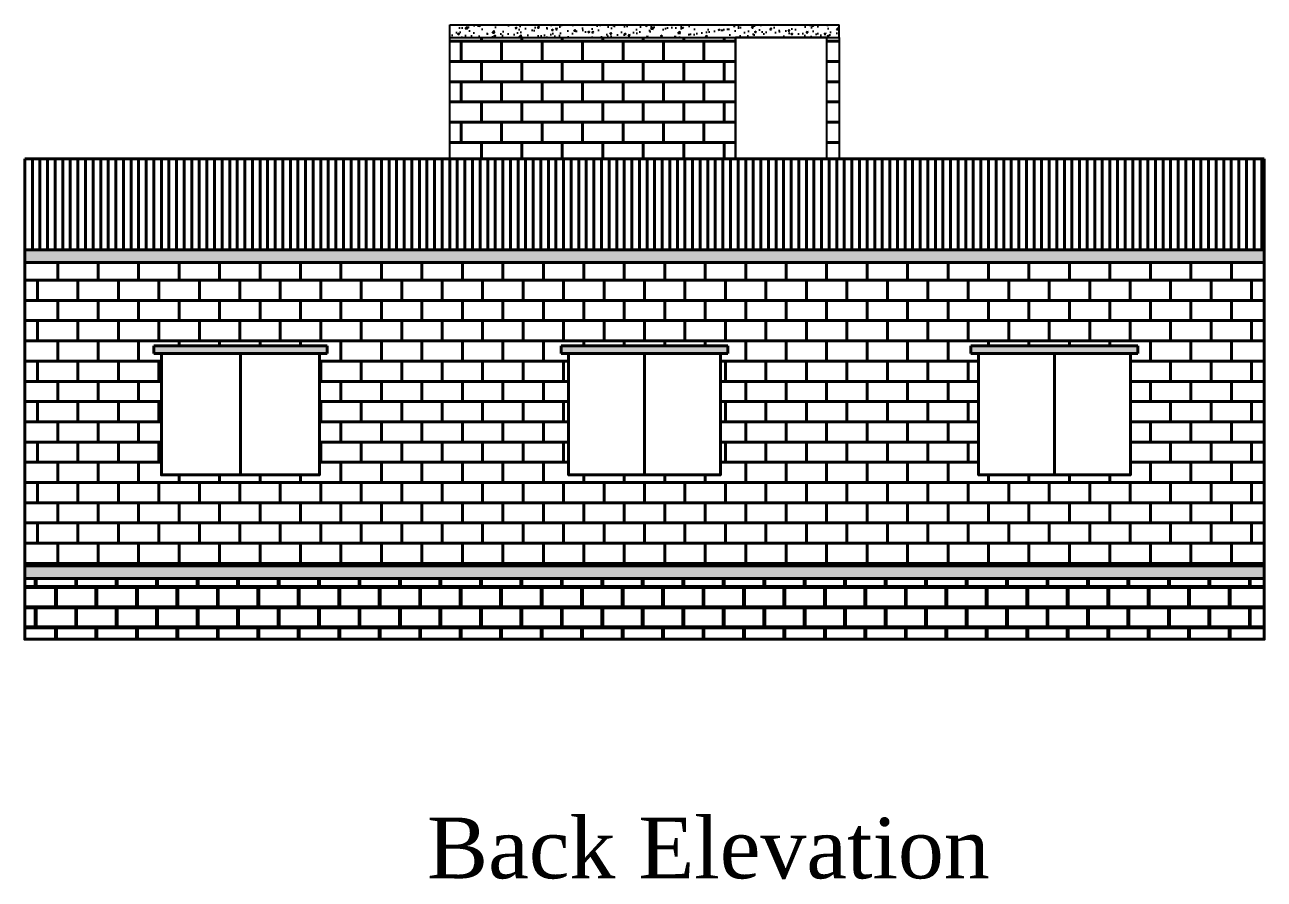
# Model space of a CAD drawing. Header units: inches. Extents: x -79350 to 491628, y -93215 to 155882.
# Drawn here: x -74452.5 to -73962.5, y -11979.4 to -11641.5 of the extents above; entities that cross this region are included whole.
import ezdxf

# ---------------------------------------------------------------- set-up
doc = ezdxf.new("R2010")
doc.units = ezdxf.units.IN
doc.header["$MEASUREMENT"] = 0
doc.layers.get('0').update_dxf_attribs({"lineweight": 30})
doc.layers.add('LINE', color=7, linetype='Continuous', lineweight=20)
doc.styles.get("Standard").update_dxf_attribs({"font": 'times.ttf', "height": 12})
pattern_1 = [(50, (0, 0), (7.17260183, -0.62752135), [0.75, -8.25]), (355, (0, 0), (-1.38751334, 7.52192134), [0.6, -6.6]), (100.451444, (0.598, -0.052), (5.78508847, 6.8943999), [0.6374019, -7.0114211]), (46.1842, (0, 2), (10.6724133, -1.6551928), [1.125, -12.375]), (96.635635, (0.889, 1.862), (9.3466195, 9.741186), [0.9561034, -10.5171376]), (351.184164, (0, 2), (9.3466195, 9.741186), [0.9, -9.9]), (21, (1, 1.5), (5.9690705, -4.0261889), [0.75, -8.25]), (326, (1, 1.5), (2.4331533, 7.25150045), [0.6, -6.6]), (71.451445, (1.4974, 1.1645), (8.40222377, 3.2253115), [0.6374019, -7.0114211]), (37.5, (0, 0), (0.12159855, 3.32893854), [0, -6.52, 0, -6.7, 0, -6.625]), (7.5, (0, 0), (2.63069537, 3.94411712), [0, -3.82, 0, -6.37, 0, -2.525]), (327.5, (-2.23, 0), (5.33822436, -0.22554872), [0, -2.5, 0, -7.8, 0, -10.35]), (317.5, (-3.23, 0), (5.8318617, 1.00104982), [0, -3.25, 0, -5.18, 0, -7.35])]

msp = doc.modelspace()

# ---------------------------------------------------------------- hatches: boundary and pattern name
at = {"layer": 'LINE', "linetype": 'ByBlock', "lineweight": 25}
h = msp.add_hatch(dxfattribs=at)
h.set_pattern_fill('AR-CONC', color=256)
h.set_pattern_definition(pattern_1)
h.paths.add_polyline_path([(-74130.5, -11641.5), (-74284.5, -11641.5), (-74284.5, -11646.5), (-74130.5, -11646.5)])
at = {"layer": 'LINE', "linetype": 'ByBlock', "lineweight": 40, "true_color": 0xcba65d, "transparency": 33554559}
h = msp.add_hatch(dxfattribs=at)
h.set_pattern_fill('AR-B816', color=43)
h.paths.add_polyline_path([(-74171.5, -11646.5), (-74284.5, -11646.5), (-74284.5, -11694.5), (-74171.5, -11694.5)])
h.paths.add_polyline_path([(-74130.5, -11646.5), (-74135.5, -11646.5), (-74135.5, -11694.5), (-74130.5, -11694.5)])
at = {"layer": 'LINE', "linetype": 'ByBlock', "lineweight": 40}
h = msp.add_hatch(dxfattribs=at)
h.set_pattern_fill('AR-CONC', color=256)
h.set_pattern_definition(pattern_1)
h.paths.add_polyline_path([(-73962.5, -11730.5), (-74452.5, -11730.5), (-74452.5, -11735.5), (-73962.5, -11735.5)])
h.paths.add_polyline_path([(-74333, -11768.5), (-74401.5, -11768.5), (-74401.5, -11771.5), (-74398.5, -11771.5), (-74336, -11771.5), (-74333, -11771.5)])
h.paths.add_polyline_path([(-74174.5, -11768.5), (-74240.5, -11768.5), (-74240.5, -11771.5), (-74237.5, -11771.5), (-74177.5, -11771.5), (-74174.5, -11771.5)])
h.paths.add_polyline_path([(-74012.42, -11768.5), (-74078.42, -11768.5), (-74078.42, -11771.5), (-74075.42, -11771.5), (-74015.42, -11771.5), (-74012.42, -11771.5)])
h.paths.add_polyline_path([(-73962.5, -11855.5), (-74452.5, -11855.5), (-74452.5, -11860.5), (-73962.5, -11860.5)])
at = {"layer": 'LINE', "linetype": 'ByBlock', "lineweight": 40, "true_color": 0xcba65d}
h = msp.add_hatch(dxfattribs=at)
h.set_pattern_fill('AR-B816', color=43)
h.set_pattern_definition([(0, (-34759.5, 273.5), (0, 8), []), (90, (-34759.5, 273.5), (-8, 8), [8, -8])])
h.paths.add_polyline_path([(-74452.5, -11735.5), (-74452.5, -11855.5), (-73962.5, -11855.5), (-73962.5, -11735.5)])
h.paths.add_polyline_path([(-74401.5, -11768.5), (-74333, -11768.5), (-74333, -11771.5), (-74336, -11771.5), (-74336, -11819.5), (-74398.5, -11819.5), (-74398.5, -11771.5), (-74401.5, -11771.5)], flags=16)
h.paths.add_polyline_path([(-74240.5, -11768.5), (-74174.5, -11768.5), (-74174.5, -11771.5), (-74177.5, -11771.5), (-74177.5, -11819.5), (-74237.5, -11819.5), (-74237.5, -11771.5), (-74240.5, -11771.5)], flags=16)
h.paths.add_polyline_path([(-74078.42, -11768.5), (-74012.42, -11768.5), (-74012.42, -11771.5), (-74015.42, -11771.5), (-74015.42, -11819.5), (-74075.42, -11819.5), (-74075.42, -11771.5), (-74078.42, -11771.5)], flags=16)
h = msp.add_hatch(dxfattribs=at)
h.set_pattern_fill('AR-B816C', color=43)
h.paths.add_polyline_path([(-73962.5, -11860.5), (-74452.5, -11860.5), (-74452.5, -11884.5), (-73962.5, -11884.5)])

# ---------------------------------------------------------------- linework, layer by layer
at = {"layer": 'LINE', "linetype": 'ByBlock', "lineweight": 25}
for p, q in [((-74284.5, -11641.5), (-74130.5, -11641.5)), ((-74284.5, -11646.5), (-74284.5, -11641.5)), ((-74130.5, -11646.5), (-74130.5, -11641.5)), ((-74284.5, -11694.5), (-74284.5, -11646.5)), ((-74284.5, -11646.5), (-74130.5, -11646.5)), ((-74130.5, -11646.5), (-74130.5, -11694.5))]:
    msp.add_line(p, q, dxfattribs=at)
at = {"layer": 'LINE', "color": 135, "linetype": 'ByBlock', "lineweight": 40, "true_color": 0x5f919e}
for p, q in [((-74452.5, -11730.5), (-74452.5, -11694.5)), ((-74449.5, -11730.5), (-74449.5, -11694.5)), ((-74446.5, -11730.5), (-74446.5, -11694.5)), ((-74443.5, -11730.5), (-74443.5, -11694.5)), ((-74440.5, -11730.5), (-74440.5, -11694.5)), ((-74437.5, -11730.5), (-74437.5, -11694.5)), ((-74434.5, -11730.5), (-74434.5, -11694.5)), ((-74434.5, -11730.5), (-74434.5, -11694.5)), ((-74431.5, -11730.5), (-74431.5, -11694.5)), ((-74428.5, -11730.5), (-74428.5, -11694.5)), ((-74425.5, -11730.5), (-74425.5, -11694.5)), ((-74422.5, -11730.5), (-74422.5, -11694.5)), ((-74419.5, -11730.5), (-74419.5, -11694.5)), ((-74419.5, -11730.5), (-74419.5, -11694.5)), ((-74416.5, -11730.5), (-74416.5, -11694.5)), ((-74413.5, -11730.5), (-74413.5, -11694.5)), ((-74410.5, -11730.5), (-74410.5, -11694.5)), ((-74407.5, -11730.5), (-74407.5, -11694.5)), ((-74407.5, -11730.5), (-74407.5, -11694.5)), ((-74404.5, -11730.5), (-74404.5, -11694.5)), ((-74404.5, -11730.5), (-74404.5, -11694.5)), ((-74401.5, -11730.5), (-74401.5, -11694.5)), ((-74398.5, -11730.5), (-74398.5, -11694.5)), ((-74395.5, -11730.5), (-74395.5, -11694.5)), ((-74392.5, -11730.5), (-74392.5, -11694.5)), ((-74392.5, -11730.5), (-74392.5, -11694.5)), ((-74389.5, -11730.5), (-74389.5, -11694.5)), ((-74386.5, -11730.5), (-74386.5, -11694.5)), ((-74383.5, -11730.5), (-74383.5, -11694.5)), ((-74380.5, -11730.5), (-74380.5, -11694.5)), ((-74377.5, -11730.5), (-74377.5, -11694.5)), ((-74377.5, -11730.5), (-74377.5, -11694.5)), ((-74374.5, -11730.5), (-74374.5, -11694.5)), ((-74371.5, -11730.5), (-74371.5, -11694.5)), ((-74368.5, -11730.5), (-74368.5, -11694.5)), ((-74365.5, -11730.5), (-74365.5, -11694.5)), ((-74362.5, -11730.5), (-74362.5, -11694.5)), ((-74362.5, -11730.5), (-74362.5, -11694.5)), ((-74359.5, -11730.5), (-74359.5, -11694.5)), ((-74356.5, -11730.5), (-74356.5, -11694.5)), ((-74353.5, -11730.5), (-74353.5, -11694.5)), ((-74350.5, -11730.5), (-74350.5, -11694.5)), ((-74350.5, -11730.5), (-74350.5, -11694.5)), ((-74347.5, -11730.5), (-74347.5, -11694.5)), ((-74347.5, -11730.5), (-74347.5, -11694.5)), ((-74344.5, -11730.5), (-74344.5, -11694.5)), ((-74341.5, -11730.5), (-74341.5, -11694.5)), ((-74338.5, -11730.5), (-74338.5, -11694.5)), ((-74335.5, -11730.5), (-74335.5, -11694.5)), ((-74335.5, -11730.5), (-74335.5, -11694.5)), ((-74332.5, -11730.5), (-74332.5, -11694.5)), ((-74329.5, -11730.5), (-74329.5, -11694.5)), ((-74326.5, -11730.5), (-74326.5, -11694.5)), ((-74323.5, -11730.5), (-74323.5, -11694.5)), ((-74320.5, -11730.5), (-74320.5, -11694.5)), ((-74320.5, -11730.5), (-74320.5, -11694.5)), ((-74317.5, -11730.5), (-74317.5, -11694.5)), ((-74314.5, -11730.5), (-74314.5, -11694.5)), ((-74311.5, -11730.5), (-74311.5, -11694.5)), ((-74308.5, -11730.5), (-74308.5, -11694.5)), ((-74305.5, -11730.5), (-74305.5, -11694.5)), ((-74305.5, -11730.5), (-74305.5, -11694.5)), ((-74302.5, -11730.5), (-74302.5, -11694.5)), ((-74299.5, -11730.5), (-74299.5, -11694.5)), ((-74296.5, -11730.5), (-74296.5, -11694.5)), ((-74293.5, -11730.5), (-74293.5, -11694.5)), ((-74293.5, -11730.5), (-74293.5, -11694.5)), ((-74290.5, -11730.5), (-74290.5, -11694.5)), ((-74290.5, -11730.5), (-74290.5, -11694.5)), ((-74287.5, -11730.5), (-74287.5, -11694.5)), ((-74284.5, -11730.5), (-74284.5, -11694.5)), ((-74281.5, -11730.5), (-74281.5, -11694.5)), ((-74278.5, -11730.5), (-74278.5, -11694.5)), ((-74278.5, -11730.5), (-74278.5, -11694.5)), ((-74275.5, -11730.5), (-74275.5, -11694.5)), ((-74272.5, -11730.5), (-74272.5, -11694.5)), ((-74269.5, -11730.5), (-74269.5, -11694.5)), ((-74266.5, -11730.5), (-74266.5, -11694.5)), ((-74263.5, -11730.5), (-74263.5, -11694.5)), ((-74263.5, -11730.5), (-74263.5, -11694.5)), ((-74260.5, -11730.5), (-74260.5, -11694.5)), ((-74257.5, -11730.5), (-74257.5, -11694.5)), ((-74254.5, -11730.5), (-74254.5, -11694.5)), ((-74251.5, -11730.5), (-74251.5, -11694.5)), ((-74248.5, -11730.5), (-74248.5, -11694.5)), ((-74248.5, -11730.5), (-74248.5, -11694.5)), ((-74245.5, -11730.5), (-74245.5, -11694.5)), ((-74242.5, -11730.5), (-74242.5, -11694.5)), ((-74239.5, -11730.5), (-74239.5, -11694.5)), ((-74236.5, -11730.5), (-74236.5, -11694.5)), ((-74236.5, -11730.5), (-74236.5, -11694.5)), ((-74233.5, -11730.5), (-74233.5, -11694.5)), ((-74233.5, -11730.5), (-74233.5, -11694.5)), ((-74230.5, -11730.5), (-74230.5, -11694.5)), ((-74227.5, -11730.5), (-74227.5, -11694.5)), ((-74224.5, -11730.5), (-74224.5, -11694.5)), ((-74221.5, -11730.5), (-74221.5, -11694.5)), ((-74221.5, -11730.5), (-74221.5, -11694.5)), ((-74218.5, -11730.5), (-74218.5, -11694.5)), ((-74215.5, -11730.5), (-74215.5, -11694.5)), ((-74212.5, -11730.5), (-74212.5, -11694.5)), ((-74209.5, -11730.5), (-74209.5, -11694.5)), ((-74206.5, -11730.5), (-74206.5, -11694.5)), ((-74206.5, -11730.5), (-74206.5, -11694.5)), ((-74203.5, -11730.5), (-74203.5, -11694.5)), ((-74200.5, -11730.5), (-74200.5, -11694.5)), ((-74197.5, -11730.5), (-74197.5, -11694.5)), ((-74194.5, -11730.5), (-74194.5, -11694.5)), ((-74191.5, -11730.5), (-74191.5, -11694.5)), ((-74191.5, -11730.5), (-74191.5, -11694.5)), ((-74188.5, -11730.5), (-74188.5, -11694.5)), ((-74185.5, -11730.5), (-74185.5, -11694.5)), ((-74182.5, -11730.5), (-74182.5, -11694.5)), ((-74179.5, -11730.5), (-74179.5, -11694.5)), ((-74179.5, -11730.5), (-74179.5, -11694.5)), ((-74176.5, -11730.5), (-74176.5, -11694.5)), ((-74176.5, -11730.5), (-74176.5, -11694.5)), ((-74173.5, -11730.5), (-74173.5, -11694.5)), ((-74170.5, -11730.5), (-74170.5, -11694.5)), ((-74167.5, -11730.5), (-74167.5, -11694.5)), ((-74164.5, -11730.5), (-74164.5, -11694.5)), ((-74164.5, -11730.5), (-74164.5, -11694.5)), ((-74161.5, -11730.5), (-74161.5, -11694.5)), ((-74158.5, -11730.5), (-74158.5, -11694.5)), ((-74155.5, -11730.5), (-74155.5, -11694.5)), ((-74152.5, -11730.5), (-74152.5, -11694.5)), ((-74149.5, -11730.5), (-74149.5, -11694.5)), ((-74149.5, -11730.5), (-74149.5, -11694.5)), ((-74146.5, -11730.5), (-74146.5, -11694.5)), ((-74143.5, -11730.5), (-74143.5, -11694.5)), ((-74140.5, -11730.5), (-74140.5, -11694.5)), ((-74137.5, -11730.5), (-74137.5, -11694.5)), ((-74134.5, -11730.5), (-74134.5, -11694.5)), ((-74134.5, -11730.5), (-74134.5, -11694.5)), ((-74131.5, -11730.5), (-74131.5, -11694.5)), ((-74128.5, -11730.5), (-74128.5, -11694.5)), ((-74125.5, -11730.5), (-74125.5, -11694.5)), ((-74122.5, -11730.5), (-74122.5, -11694.5)), ((-74122.5, -11730.5), (-74122.5, -11694.5)), ((-74119.5, -11730.5), (-74119.5, -11694.5)), ((-74119.5, -11730.5), (-74119.5, -11694.5)), ((-74116.5, -11730.5), (-74116.5, -11694.5)), ((-74113.5, -11730.5), (-74113.5, -11694.5)), ((-74110.5, -11730.5), (-74110.5, -11694.5)), ((-74107.5, -11730.5), (-74107.5, -11694.5)), ((-74107.5, -11730.5), (-74107.5, -11694.5)), ((-74104.5, -11730.5), (-74104.5, -11694.5)), ((-74101.5, -11730.5), (-74101.5, -11694.5)), ((-74098.5, -11730.5), (-74098.5, -11694.5)), ((-74095.5, -11730.5), (-74095.5, -11694.5)), ((-74092.5, -11730.5), (-74092.5, -11694.5)), ((-74092.5, -11730.5), (-74092.5, -11694.5)), ((-74089.5, -11730.5), (-74089.5, -11694.5)), ((-74086.5, -11730.5), (-74086.5, -11694.5)), ((-74083.5, -11730.5), (-74083.5, -11694.5)), ((-74080.5, -11730.5), (-74080.5, -11694.5)), ((-74077.5, -11730.5), (-74077.5, -11694.5)), ((-74077.5, -11730.5), (-74077.5, -11694.5)), ((-74074.5, -11730.5), (-74074.5, -11694.5)), ((-74071.5, -11730.5), (-74071.5, -11694.5)), ((-74068.5, -11730.5), (-74068.5, -11694.5)), ((-74065.5, -11730.5), (-74065.5, -11694.5)), ((-74065.5, -11730.5), (-74065.5, -11694.5)), ((-74062.5, -11730.5), (-74062.5, -11694.5)), ((-74062.5, -11730.5), (-74062.5, -11694.5)), ((-74059.5, -11730.5), (-74059.5, -11694.5)), ((-74056.5, -11730.5), (-74056.5, -11694.5)), ((-74053.5, -11730.5), (-74053.5, -11694.5)), ((-74050.5, -11730.5), (-74050.5, -11694.5)), ((-74050.5, -11730.5), (-74050.5, -11694.5)), ((-74047.5, -11730.5), (-74047.5, -11694.5)), ((-74044.5, -11730.5), (-74044.5, -11694.5)), ((-74041.5, -11730.5), (-74041.5, -11694.5)), ((-74038.5, -11730.5), (-74038.5, -11694.5)), ((-74035.5, -11730.5), (-74035.5, -11694.5)), ((-74035.5, -11730.5), (-74035.5, -11694.5)), ((-74032.5, -11730.5), (-74032.5, -11694.5)), ((-74029.5, -11730.5), (-74029.5, -11694.5)), ((-74026.5, -11730.5), (-74026.5, -11694.5)), ((-74023.5, -11730.5), (-74023.5, -11694.5)), ((-74020.5, -11730.5), (-74020.5, -11694.5)), ((-74020.5, -11730.5), (-74020.5, -11694.5)), ((-74017.5, -11730.5), (-74017.5, -11694.5)), ((-74014.5, -11730.5), (-74014.5, -11694.5)), ((-74011.5, -11730.5), (-74011.5, -11694.5)), ((-74008.5, -11730.5), (-74008.5, -11694.5)), ((-74008.5, -11730.5), (-74008.5, -11694.5)), ((-74005.5, -11730.5), (-74005.5, -11694.5)), ((-74005.5, -11730.5), (-74005.5, -11694.5)), ((-74002.5, -11730.5), (-74002.5, -11694.5)), ((-73999.5, -11730.5), (-73999.5, -11694.5)), ((-73996.5, -11730.5), (-73996.5, -11694.5)), ((-73993.5, -11730.5), (-73993.5, -11694.5)), ((-73993.5, -11730.5), (-73993.5, -11694.5)), ((-73990.5, -11730.5), (-73990.5, -11694.5)), ((-73987.5, -11730.5), (-73987.5, -11694.5)), ((-73984.5, -11730.5), (-73984.5, -11694.5)), ((-73981.5, -11730.5), (-73981.5, -11694.5)), ((-73978.5, -11730.5), (-73978.5, -11694.5)), ((-73978.5, -11730.5), (-73978.5, -11694.5)), ((-73975.5, -11730.5), (-73975.5, -11694.5)), ((-73972.5, -11730.5), (-73972.5, -11694.5)), ((-73969.5, -11730.5), (-73969.5, -11694.5)), ((-73966.5, -11730.5), (-73966.5, -11694.5)), ((-73963.5, -11730.5), (-73963.5, -11694.5)), ((-73963.5, -11730.5), (-73963.5, -11694.5)), ((-73962.5, -11694.5), (-73962.5, -11730.5))]:
    msp.add_line(p, q, dxfattribs=at)
at = {"layer": 'LINE', "color": 135, "linetype": 'ByBlock', "lineweight": 40}
msp.add_line((-74452.5, -11694.5), (-73962.5, -11694.5), dxfattribs=at)
at = {"layer": 'LINE', "linetype": 'ByBlock', "lineweight": 40}
for p, q in [((-74452.5, -11735.5), (-74452.5, -11730.5)), ((-74452.5, -11730.5), (-73962.5, -11730.5)), ((-73962.5, -11730.5), (-73962.5, -11735.5)), ((-74401.5, -11771.5), (-74401.5, -11768.5)), ((-74333, -11768.5), (-74401.5, -11768.5)), ((-74333, -11771.5), (-74333, -11768.5)), ((-74240.5, -11771.5), (-74240.5, -11768.5)), ((-74174.5, -11768.5), (-74240.5, -11768.5)), ((-74174.5, -11771.5), (-74174.5, -11768.5)), ((-74078.42, -11771.5), (-74078.42, -11768.5)), ((-74012.42, -11768.5), (-74078.42, -11768.5)), ((-74012.42, -11771.5), (-74012.42, -11768.5)), ((-74398.5, -11771.5), (-74401.5, -11771.5)), ((-74367.25, -11771.5), (-74367.25, -11819.5)), ((-74336, -11771.5), (-74333, -11771.5)), ((-74237.5, -11771.5), (-74240.5, -11771.5)), ((-74207.5, -11771.5), (-74207.5, -11819.5)), ((-74177.5, -11771.5), (-74174.5, -11771.5)), ((-74075.42, -11771.5), (-74078.42, -11771.5)), ((-74045.42, -11771.5), (-74045.42, -11819.5)), ((-74015.42, -11771.5), (-74012.42, -11771.5)), ((-74452.5, -11855.5), (-74452.5, -11860.5)), ((-73962.5, -11860.5), (-73962.5, -11855.5)), ((-74452.5, -11860.5), (-73962.5, -11860.5))]:
    msp.add_line(p, q, dxfattribs=at)
at = {"layer": 'LINE', "linetype": 'ByBlock', "lineweight": 25}
msp.add_lwpolyline([(-74171.5, -11646.5), (-74135.5, -11646.5), (-74135.5, -11694.5), (-74171.5, -11694.5)], close=True, dxfattribs=at)
msp.add_lwpolyline([(-74135.5, -11646.5), (-74171.5, -11646.5), (-74171.5, -11694.5)], dxfattribs=at)
at = {"layer": 'LINE', "linetype": 'ByBlock', "lineweight": 40}
for points in [[(-74452.5, -11735.5), (-73962.5, -11735.5), (-73962.5, -11855.5), (-74452.5, -11855.5)], [(-74398.5, -11771.5), (-74336, -11771.5), (-74336, -11819.5), (-74398.5, -11819.5)], [(-74237.5, -11771.5), (-74177.5, -11771.5), (-74177.5, -11819.5), (-74237.5, -11819.5)], [(-74075.42, -11771.5), (-74015.42, -11771.5), (-74015.42, -11819.5), (-74075.42, -11819.5)], [(-74452.5, -11860.5), (-73962.5, -11860.5), (-73962.5, -11884.5), (-74452.5, -11884.5)]]:
    msp.add_lwpolyline(points, close=True, dxfattribs=at)

# ---------------------------------------------------------------- texts
at = {"color": 138, "linetype": 'ByBlock', "lineweight": 40, "true_color": 0x004a5e, "insert": (-74293.5, -11955), "char_height": 24, "attachment_point": 1}
msp.add_mtext_dynamic_manual_height_columns('Back Elevation', width=455, gutter_width=60, heights=[5.23], dxfattribs=at)

doc.saveas('drawing.dxf')
